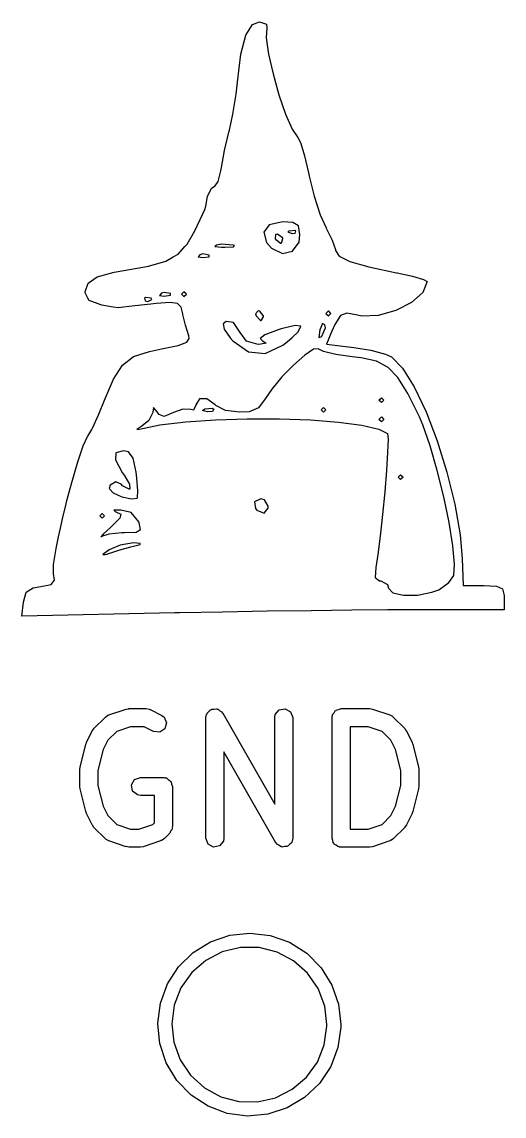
# Model space of a CAD drawing. Extents: x 59.1 to 151.1, y -119.5 to -80.2.
# Drawn here: x 59.11 to 63.12, y -106.76 to -97.68 of the extents above; entities that cross this region are included whole.
import ezdxf

# ---------------------------------------------------------------- set-up
doc = ezdxf.new("R2010")
doc.units = 0
doc.layers.add('BLACK', color=7, linetype='CONTINUOUS')

msp = doc.modelspace()

# ---------------------------------------------------------------- linework, layer by layer
at = {"layer": 'BLACK', "linetype": 'CONTINUOUS'}
for p, q in [((60.9702, -97.7862), (61.0252, -97.6987)), ((61.0252, -97.6987), (61.0841, -97.676)), ((61.0841, -97.676), (61.143, -97.6953)), ((61.1458, -97.7266), (61.1409, -97.8092)), ((61.143, -97.6953), (61.1458, -97.7266)), ((60.9292, -97.9438), (60.9702, -97.7862)), ((61.1409, -97.8092), (61.1601, -97.9437)), ((60.9003, -98.176), (60.9292, -97.9438)), ((61.1601, -97.9437), (61.1972, -98.1082)), ((60.8893, -98.277), (60.9003, -98.176)), ((61.1972, -98.1082), (61.2461, -98.2814)), ((60.8634, -98.4433), (60.8893, -98.277)), ((61.2461, -98.2814), (61.3007, -98.4415)), ((60.834, -98.576), (60.8634, -98.4433)), ((61.3007, -98.4415), (61.3548, -98.5669)), ((60.794, -98.7426), (60.8297, -98.5914)), ((60.8297, -98.5914), (60.834, -98.576)), ((61.3548, -98.5669), (61.4024, -98.6361)), ((61.4024, -98.6361), (61.4044, -98.6376)), ((61.4044, -98.6376), (61.4264, -98.6846)), ((60.7684, -98.886), (60.794, -98.7426)), ((61.4264, -98.6846), (61.4574, -98.7892)), ((61.4574, -98.7892), (61.4912, -98.9304)), ((60.7412, -99.0007), (60.7642, -98.9132)), ((60.7642, -98.9132), (60.7684, -98.886)), ((60.7152, -99.036), (60.7412, -99.0007)), ((61.4912, -98.9304), (61.4968, -98.9566)), ((61.4968, -98.9566), (61.5387, -99.1231)), ((60.6529, -99.1256), (60.6869, -99.057)), ((60.6869, -99.057), (60.7152, -99.036)), ((60.6375, -99.2062), (60.6529, -99.1256)), ((61.5387, -99.1231), (61.5889, -99.2769)), ((60.5923, -99.3173), (60.6292, -99.2338)), ((60.6292, -99.2338), (60.6375, -99.2062)), ((61.5889, -99.2769), (61.6369, -99.3853)), ((60.5404, -99.4212), (60.5923, -99.3173)), ((61.1657, -99.3596), (61.1191, -99.4212)), ((61.2772, -99.336), (61.1657, -99.3596)), ((61.3609, -99.341), (61.2772, -99.336)), ((61.408, -99.3703), (61.3609, -99.341)), ((61.4207, -99.4423), (61.408, -99.3703)), ((60.4826, -99.5207), (60.5359, -99.4301)), ((60.5359, -99.4301), (60.5404, -99.4212)), ((61.1191, -99.4212), (61.1435, -99.5068)), ((61.2167, -99.476), (61.2199, -99.4391)), ((61.2199, -99.4391), (61.2343, -99.436)), ((61.2343, -99.436), (61.2751, -99.465)), ((61.2751, -99.465), (61.2767, -99.476)), ((61.3238, -99.4214), (61.33, -99.4093)), ((61.3567, -99.436), (61.3238, -99.4214)), ((61.33, -99.4093), (61.3775, -99.4045)), ((61.3779, -99.4331), (61.3567, -99.436)), ((61.3775, -99.4045), (61.3833, -99.4093)), ((61.3833, -99.4093), (61.3779, -99.4331)), ((61.4133, -99.5043), (61.4207, -99.4423)), ((61.6369, -99.3853), (61.638, -99.3872)), ((61.638, -99.3872), (61.6894, -99.4877)), ((60.4078, -99.6034), (60.4651, -99.54)), ((60.4651, -99.54), (60.4826, -99.5207)), ((60.7267, -99.5284), (60.7142, -99.54)), ((60.7142, -99.54), (60.7695, -99.5463)), ((60.7652, -99.5222), (60.7267, -99.5284)), ((60.8667, -99.5284), (60.7652, -99.5222)), ((60.7695, -99.5463), (60.7967, -99.5467)), ((60.7967, -99.5467), (60.8695, -99.5425)), ((60.878, -99.5322), (60.8667, -99.5284)), ((60.8695, -99.5425), (60.878, -99.5322)), ((61.1435, -99.5068), (61.1831, -99.5533)), ((61.1831, -99.5533), (61.275, -99.6001)), ((61.2249, -99.488), (61.2167, -99.476)), ((61.259, -99.516), (61.2249, -99.488)), ((61.263, -99.515), (61.259, -99.516)), ((61.2767, -99.476), (61.263, -99.515)), ((61.3597, -99.58), (61.4133, -99.5043)), ((61.6894, -99.4877), (61.7158, -99.5653)), ((60.3072, -99.6611), (60.3676, -99.6264)), ((60.3676, -99.6264), (60.4078, -99.6034)), ((60.5892, -99.6087), (60.574, -99.6264)), ((60.574, -99.6264), (60.6133, -99.6328)), ((60.6123, -99.6023), (60.5892, -99.6087)), ((60.6658, -99.6118), (60.6123, -99.6023)), ((60.6133, -99.6328), (60.6652, -99.6255)), ((60.6652, -99.6255), (60.6658, -99.6118)), ((61.275, -99.6001), (61.3597, -99.58)), ((61.7158, -99.5653), (61.7167, -99.5752)), ((61.7167, -99.5752), (61.7452, -99.6202)), ((61.7452, -99.6202), (61.8348, -99.6643)), ((59.8775, -99.7532), (59.9567, -99.7397)), ((59.9567, -99.7397), (60.1629, -99.7033)), ((60.1629, -99.7033), (60.3072, -99.6611)), ((61.8348, -99.6643), (61.9918, -99.7095)), ((61.9918, -99.7095), (62.2223, -99.7582)), ((59.6598, -99.8454), (59.7364, -99.7924)), ((59.7364, -99.7924), (59.8775, -99.7532)), ((62.2223, -99.7582), (62.2267, -99.7591)), ((62.2267, -99.7591), (62.3555, -99.7872)), ((62.3555, -99.7872), (62.4457, -99.814)), ((62.4767, -99.8323), (62.4404, -99.9213)), ((62.4457, -99.814), (62.4767, -99.8323)), ((59.6367, -99.9184), (59.6598, -99.8454)), ((59.6369, -99.9263), (59.6367, -99.9184)), ((60.2923, -99.9223), (60.2692, -99.9287)), ((60.3458, -99.9318), (60.2923, -99.9223)), ((60.4567, -99.916), (60.4367, -99.936)), ((60.4767, -99.936), (60.4567, -99.916)), ((62.4404, -99.9213), (62.3461, -100.005)), ((59.6475, -99.9464), (59.6369, -99.9263)), ((59.6595, -99.9693), (59.6475, -99.9464)), ((59.6694, -99.9884), (59.6595, -99.9693)), ((59.7667, -100.025), (59.6694, -99.9884)), ((60.1359, -99.9645), (60.13, -99.9693)), ((60.13, -99.9693), (60.1355, -99.9931)), ((60.1355, -99.9931), (60.1567, -99.996)), ((60.1833, -99.9693), (60.1359, -99.9645)), ((60.1567, -99.996), (60.1896, -99.9814)), ((60.1896, -99.9814), (60.1833, -99.9693)), ((60.342, -100.005), (60.226, -100.015)), ((60.2692, -99.9287), (60.254, -99.9464)), ((60.254, -99.9464), (60.2933, -99.9528)), ((60.2933, -99.9528), (60.3452, -99.9455)), ((60.4042, -100.013), (60.342, -100.005)), ((60.3452, -99.9455), (60.3457, -99.936)), ((60.3457, -99.936), (60.3458, -99.9318)), ((60.433, -100.044), (60.4042, -100.013)), ((60.4367, -99.936), (60.4567, -99.956)), ((60.4567, -99.956), (60.4767, -99.936)), ((62.3461, -100.005), (62.2156, -100.072)), ((59.7753, -100.027), (59.7667, -100.025)), ((59.8676, -100.044), (59.7753, -100.027)), ((59.9167, -100.049), (59.8676, -100.044)), ((59.9532, -100.045), (59.9167, -100.049)), ((60.0497, -100.034), (59.9532, -100.045)), ((60.1814, -100.019), (60.0497, -100.034)), ((60.226, -100.015), (60.1814, -100.019)), ((60.4475, -100.101), (60.433, -100.044)), ((60.4486, -100.105), (60.4475, -100.101)), ((60.4671, -100.183), (60.4486, -100.105)), ((61.0743, -100.076), (61.0504, -100.101)), ((61.0504, -100.101), (61.0567, -100.116)), ((61.0859, -100.078), (61.0743, -100.076)), ((61.1007, -100.096), (61.0859, -100.078)), ((61.1167, -100.116), (61.1007, -100.096)), ((61.6567, -100.076), (61.6367, -100.096)), ((61.6367, -100.096), (61.6567, -100.116)), ((61.6767, -100.096), (61.6567, -100.076)), ((61.6567, -100.116), (61.6767, -100.096)), ((61.8101, -100.094), (61.7561, -100.114)), ((61.8976, -100.111), (61.8101, -100.094)), ((62.2156, -100.072), (62.0706, -100.113)), ((60.4694, -100.193), (60.4671, -100.183)), ((60.4964, -100.281), (60.4694, -100.193)), ((60.8081, -100.164), (60.7828, -100.183)), ((60.7828, -100.183), (60.7901, -100.226)), ((60.867, -100.171), (60.8081, -100.164)), ((60.924, -100.256), (60.867, -100.171)), ((61.0567, -100.116), (61.0926, -100.154)), ((61.0926, -100.154), (61.099, -100.156)), ((61.099, -100.156), (61.1162, -100.125)), ((61.1162, -100.125), (61.1167, -100.116)), ((61.3816, -100.196), (61.2644, -100.225)), ((61.4281, -100.203), (61.3816, -100.196)), ((61.6076, -100.181), (61.5859, -100.233)), ((61.6282, -100.191), (61.6076, -100.181)), ((61.6316, -100.216), (61.6282, -100.191)), ((61.711, -100.187), (61.6863, -100.243)), ((61.7561, -100.114), (61.711, -100.187)), ((61.9332, -100.118), (61.8976, -100.111)), ((62.0706, -100.113), (61.9332, -100.118)), ((60.5012, -100.304), (60.4964, -100.281)), ((60.7901, -100.226), (60.8418, -100.299)), ((60.9758, -100.327), (60.924, -100.256)), ((61.1288, -100.274), (61.0907, -100.304)), ((61.2403, -100.233), (61.1288, -100.274)), ((61.2644, -100.225), (61.2403, -100.233)), ((61.3544, -100.295), (61.405, -100.248)), ((61.405, -100.248), (61.4281, -100.203)), ((61.5859, -100.233), (61.5768, -100.295)), ((61.5768, -100.295), (61.6015, -100.287)), ((61.6015, -100.287), (61.6034, -100.285)), ((61.6034, -100.285), (61.6316, -100.216)), ((61.6863, -100.243), (61.6408, -100.351)), ((60.2708, -100.391), (60.4082, -100.363)), ((60.4082, -100.363), (60.4802, -100.336)), ((60.4802, -100.336), (60.5012, -100.304)), ((60.8418, -100.299), (60.8636, -100.323)), ((60.8636, -100.323), (60.994, -100.415)), ((61.0731, -100.353), (60.9758, -100.327)), ((61.0951, -100.352), (61.0731, -100.353)), ((61.0907, -100.304), (61.1103, -100.323)), ((61.14, -100.343), (61.0951, -100.352)), ((61.1103, -100.323), (61.14, -100.343)), ((61.1321, -100.428), (61.2773, -100.361)), ((61.2773, -100.361), (61.3136, -100.332)), ((61.3136, -100.332), (61.3544, -100.295)), ((61.6408, -100.351), (61.8687, -100.378)), ((61.8687, -100.378), (62.0106, -100.402)), ((59.9454, -100.526), (60.0386, -100.455)), ((60.0386, -100.455), (60.1694, -100.411)), ((60.1694, -100.411), (60.2708, -100.391)), ((60.994, -100.415), (61.1321, -100.428)), ((61.4607, -100.443), (61.3677, -100.525)), ((61.5342, -100.393), (61.4607, -100.443)), ((61.5724, -100.389), (61.5342, -100.393)), ((61.6158, -100.412), (61.5724, -100.389)), ((61.718, -100.437), (61.6158, -100.412)), ((61.8542, -100.457), (61.718, -100.437)), ((61.9288, -100.466), (61.8542, -100.457)), ((62.0556, -100.494), (61.9288, -100.466)), ((62.0106, -100.402), (62.1305, -100.435)), ((62.1305, -100.435), (62.1806, -100.457)), ((62.1806, -100.457), (62.2731, -100.55)), ((59.8709, -100.641), (59.9454, -100.526)), ((61.3677, -100.525), (61.271, -100.624)), ((62.1527, -100.544), (62.0556, -100.494)), ((62.2349, -100.628), (62.1527, -100.544)), ((62.2731, -100.55), (62.3706, -100.707)), ((59.7962, -100.816), (59.8709, -100.641)), ((61.271, -100.624), (61.1862, -100.724)), ((62.3166, -100.761), (62.2349, -100.628)), ((61.1862, -100.724), (61.1324, -100.806)), ((62.3706, -100.707), (62.4681, -100.913)), ((59.7488, -100.932), (59.7962, -100.816)), ((60.5849, -100.804), (60.5567, -100.856)), ((60.6471, -100.804), (60.5849, -100.804)), ((60.7167, -100.856), (60.6471, -100.804)), ((61.1324, -100.806), (61.0773, -100.881)), ((62.0767, -100.816), (62.0967, -100.796)), ((62.0967, -100.836), (62.0767, -100.816)), ((62.0967, -100.796), (62.1167, -100.816)), ((62.1167, -100.816), (62.0967, -100.836)), ((62.4127, -100.956), (62.3166, -100.761)), ((60.1973, -100.92), (60.1647, -100.986)), ((60.1974, -100.915), (60.1973, -100.92)), ((60.2049, -100.878), (60.1974, -100.915)), ((60.2347, -100.914), (60.2049, -100.878)), ((60.2499, -100.935), (60.2347, -100.914)), ((60.3703, -100.919), (60.2934, -100.951)), ((60.4487, -100.891), (60.3703, -100.919)), ((60.5129, -100.894), (60.4487, -100.891)), ((60.5359, -100.899), (60.5129, -100.894)), ((60.5567, -100.858), (60.5359, -100.899)), ((60.5567, -100.856), (60.5567, -100.858)), ((60.6107, -100.903), (60.6292, -100.889)), ((60.6533, -100.913), (60.6107, -100.903)), ((60.6292, -100.889), (60.6917, -100.884)), ((60.6939, -100.91), (60.6533, -100.913)), ((60.6917, -100.884), (60.7058, -100.892)), ((60.7058, -100.892), (60.6939, -100.91)), ((60.7216, -100.861), (60.7167, -100.856)), ((60.802, -100.901), (60.7216, -100.861)), ((60.9205, -100.916), (60.802, -100.901)), ((60.9984, -100.912), (60.9205, -100.916)), ((61.0773, -100.881), (60.9984, -100.912)), ((61.5967, -100.896), (61.6167, -100.876)), ((61.6167, -100.916), (61.5967, -100.896)), ((61.6167, -100.876), (61.6367, -100.896)), ((61.6367, -100.896), (61.6167, -100.916)), ((62.4681, -100.913), (62.5601, -101.154)), ((59.6959, -101.048), (59.7488, -100.932)), ((60.1647, -100.986), (60.1067, -101.031)), ((60.2934, -100.951), (60.2499, -100.935)), ((60.2568, -101.022), (60.4712, -100.996)), ((60.4712, -100.996), (60.7175, -100.979)), ((60.7175, -100.979), (60.9816, -100.971)), ((60.9816, -100.971), (61.2495, -100.972)), ((61.2495, -100.972), (61.5069, -100.981)), ((61.5069, -100.981), (61.7399, -100.998)), ((61.7399, -100.998), (61.9343, -101.024)), ((62.0767, -100.976), (62.0967, -100.956)), ((62.0967, -100.996), (62.0767, -100.976)), ((62.0967, -100.956), (62.1167, -100.976)), ((62.1167, -100.976), (62.0967, -100.996)), ((62.4413, -101.022), (62.4127, -100.956)), ((59.6576, -101.116), (59.69, -101.059)), ((59.69, -101.059), (59.6959, -101.048)), ((60.1067, -101.031), (60.064, -101.059)), ((60.064, -101.059), (60.0883, -101.058)), ((60.0883, -101.058), (60.2568, -101.022)), ((61.9343, -101.024), (62.0761, -101.057)), ((62.0761, -101.057), (62.1477, -101.094)), ((62.1477, -101.094), (62.1522, -101.139)), ((62.5022, -101.195), (62.4413, -101.022)), ((59.6196, -101.196), (59.6558, -101.119)), ((59.6558, -101.119), (59.6576, -101.116)), ((62.1522, -101.139), (62.1488, -101.247)), ((62.5615, -101.399), (62.5022, -101.195)), ((62.5601, -101.154), (62.6416, -101.414)), ((59.5742, -101.329), (59.6196, -101.196)), ((59.8901, -101.254), (59.8867, -101.313)), ((59.9542, -101.236), (59.8901, -101.254)), ((59.9969, -101.246), (59.9542, -101.236)), ((60.0334, -101.299), (59.9969, -101.246)), ((62.1488, -101.247), (62.1391, -101.399)), ((59.5243, -101.5), (59.5742, -101.329)), ((59.8867, -101.313), (59.9441, -101.418)), ((60.0584, -101.413), (60.0334, -101.299)), ((59.9441, -101.418), (59.9594, -101.44)), ((59.9594, -101.44), (60.0033, -101.515)), ((60.0651, -101.463), (60.0584, -101.413)), ((60.0739, -101.568), (60.0651, -101.463)), ((62.1391, -101.399), (62.1246, -101.578)), ((62.2367, -101.456), (62.2567, -101.436)), ((62.2567, -101.476), (62.2367, -101.456)), ((62.2567, -101.436), (62.2767, -101.456)), ((62.2767, -101.456), (62.2567, -101.476)), ((62.6154, -101.618), (62.5615, -101.399)), ((62.6416, -101.414), (62.7071, -101.679)), ((59.4822, -101.66), (59.511, -101.551)), ((59.511, -101.551), (59.5243, -101.5)), ((59.8444, -101.523), (59.8367, -101.551)), ((59.8367, -101.551), (59.8688, -101.586)), ((59.8898, -101.495), (59.8444, -101.523)), ((59.9363, -101.515), (59.8898, -101.495)), ((59.945, -101.527), (59.9363, -101.515)), ((60.0018, -101.556), (59.945, -101.527)), ((60.0074, -101.554), (60.0018, -101.556)), ((60.0033, -101.515), (60.0074, -101.554)), ((59.8688, -101.586), (59.9417, -101.618)), ((59.9417, -101.618), (60.02, -101.636)), ((60.02, -101.636), (60.0684, -101.629)), ((60.0684, -101.629), (60.0708, -101.625)), ((60.0708, -101.625), (60.0739, -101.568)), ((61.0967, -101.636), (61.0416, -101.66)), ((61.1247, -101.643), (61.0967, -101.636)), ((61.1567, -101.696), (61.1247, -101.643)), ((62.1246, -101.578), (62.1068, -101.765)), ((62.6599, -101.832), (62.6154, -101.618)), ((59.4541, -101.776), (59.4745, -101.69)), ((59.4745, -101.69), (59.4822, -101.66)), ((59.9324, -101.729), (59.8738, -101.73)), ((59.8738, -101.73), (59.8845, -101.741)), ((60.0184, -101.75), (59.9324, -101.729)), ((61.0416, -101.66), (61.0515, -101.716)), ((61.0515, -101.716), (61.0633, -101.729)), ((61.0633, -101.729), (61.1219, -101.755)), ((61.1219, -101.755), (61.1553, -101.713)), ((61.1553, -101.713), (61.1567, -101.696)), ((62.7071, -101.679), (62.7515, -101.933)), ((59.4297, -101.879), (59.4541, -101.776)), ((59.7767, -101.756), (59.7567, -101.776)), ((59.7567, -101.776), (59.7767, -101.796)), ((59.7967, -101.776), (59.7767, -101.756)), ((59.7767, -101.796), (59.7967, -101.776)), ((59.9233, -101.795), (59.8595, -101.86)), ((59.8845, -101.741), (59.8907, -101.743)), ((59.8907, -101.743), (59.9319, -101.762)), ((59.9319, -101.762), (59.9233, -101.795)), ((60.0811, -101.826), (60.0184, -101.75)), ((60.0847, -101.836), (60.0811, -101.826)), ((62.1068, -101.765), (62.0874, -101.945)), ((59.415, -101.95), (59.4297, -101.879)), ((59.8491, -101.87), (59.7865, -101.929)), ((59.8365, -101.926), (59.9418, -101.916)), ((59.8595, -101.86), (59.8491, -101.87)), ((59.9418, -101.916), (59.9634, -101.916)), ((59.9634, -101.916), (60.06, -101.912)), ((60.06, -101.912), (60.0945, -101.89)), ((60.0945, -101.89), (60.0847, -101.836)), ((62.6911, -102.025), (62.6599, -101.832)), ((59.3946, -102.049), (59.415, -101.95)), ((59.7865, -101.929), (59.7668, -101.95)), ((59.7668, -101.95), (59.7731, -101.946)), ((59.7731, -101.946), (59.8365, -101.926)), ((60.0367, -102.002), (59.9267, -102.021)), ((60.0941, -102.005), (60.0367, -102.002)), ((60.0925, -102.014), (60.0941, -102.005)), ((62.0874, -101.945), (62.0677, -102.098)), ((62.7515, -101.933), (62.7688, -102.131)), ((59.374, -102.18), (59.387, -102.097)), ((59.387, -102.097), (59.3946, -102.049)), ((59.8367, -102.06), (59.7834, -102.097)), ((59.7834, -102.097), (59.8017, -102.099)), ((59.8017, -102.099), (59.8167, -102.094)), ((59.8167, -102.094), (59.9151, -102.063)), ((59.9267, -102.021), (59.8367, -102.06)), ((59.9151, -102.063), (60.0167, -102.035)), ((60.0167, -102.035), (60.0925, -102.014)), ((62.0677, -102.098), (62.0499, -102.206)), ((62.7052, -102.177), (62.6911, -102.025)), ((59.3726, -102.254), (59.374, -102.18)), ((62.6982, -102.271), (62.7052, -102.177)), ((62.7688, -102.131), (62.7767, -102.356)), ((59.3813, -102.311), (59.3726, -102.254)), ((62.0499, -102.206), (62.0445, -102.288)), ((62.6579, -102.331), (62.6982, -102.271)), ((59.1457, -102.409), (59.2044, -102.373)), ((59.2044, -102.373), (59.2668, -102.363)), ((59.2668, -102.363), (59.3543, -102.348)), ((59.3543, -102.348), (59.3813, -102.311)), ((62.0445, -102.288), (62.0801, -102.315)), ((62.0801, -102.315), (62.092, -102.316)), ((62.092, -102.316), (62.148, -102.346)), ((62.148, -102.346), (62.1567, -102.376)), ((62.1567, -102.376), (62.1914, -102.415)), ((62.574, -102.39), (62.6579, -102.331)), ((62.7767, -102.356), (62.9467, -102.356)), ((62.9467, -102.356), (63.0538, -102.361)), ((63.0538, -102.361), (63.1031, -102.384)), ((59.1234, -102.493), (59.1457, -102.409)), ((62.1914, -102.415), (62.2794, -102.435)), ((62.2794, -102.435), (62.3959, -102.434)), ((62.3959, -102.434), (62.5166, -102.411)), ((62.5166, -102.411), (62.574, -102.39)), ((63.1031, -102.384), (63.1164, -102.437)), ((63.1164, -102.437), (63.1167, -102.456)), ((63.1167, -102.456), (63.1167, -102.556)), ((59.1101, -102.609), (59.1234, -102.493)), ((62.1483, -102.557), (61.8518, -102.56)), ((62.3832, -102.556), (62.1483, -102.557)), ((63.1167, -102.556), (62.3832, -102.556)), ((60.3799, -102.583), (59.1101, -102.609)), ((60.4188, -102.582), (60.3799, -102.583)), ((60.7773, -102.575), (60.4188, -102.582)), ((61.1479, -102.569), (60.7773, -102.575)), ((61.5122, -102.564), (61.1479, -102.569)), ((61.8518, -102.56), (61.5122, -102.564)), ((59.7089, -103.542), (59.8041, -103.447)), ((59.8041, -103.447), (59.8254, -103.432)), ((59.8254, -103.432), (59.8299, -103.432)), ((59.8299, -103.432), (59.8334, -103.429)), ((59.8334, -103.429), (59.9763, -103.381)), ((59.9763, -103.381), (59.9985, -103.378)), ((59.9985, -103.378), (60, -103.377)), ((60, -103.377), (60.1429, -103.377)), ((60.1429, -103.377), (60.1685, -103.382)), ((60.1685, -103.382), (60.1719, -103.385)), ((60.1719, -103.385), (60.1764, -103.385)), ((60.1764, -103.385), (60.2716, -103.433)), ((60.2716, -103.433), (60.2926, -103.448)), ((60.2926, -103.448), (60.313, -103.496)), ((60.6393, -103.452), (60.6438, -103.427)), ((60.6393, -104.452), (60.6393, -103.452)), ((60.6438, -103.427), (60.6483, -103.421)), ((60.6483, -103.421), (60.6495, -103.415)), ((60.6495, -103.415), (60.6644, -103.402)), ((60.6644, -103.402), (60.6768, -103.387)), ((60.6768, -103.387), (60.6836, -103.386)), ((60.6836, -103.386), (60.6889, -103.382)), ((60.6889, -103.382), (60.7083, -103.382)), ((60.7083, -103.382), (60.7273, -103.379)), ((60.7273, -103.379), (60.7333, -103.382)), ((60.7333, -103.382), (60.7402, -103.382)), ((60.7402, -103.382), (60.755, -103.395)), ((60.755, -103.395), (60.7717, -103.404)), ((60.7717, -103.404), (60.7741, -103.411)), ((60.7741, -103.411), (60.7794, -103.415)), ((60.7794, -103.415), (61.2107, -104.17)), ((61.2107, -103.452), (61.2152, -103.427)), ((61.2107, -104.17), (61.2107, -103.452)), ((61.2152, -103.427), (61.2482, -103.387)), ((61.2482, -103.387), (61.2987, -103.379)), ((61.2987, -103.379), (61.3432, -103.404)), ((61.3432, -103.404), (61.3607, -103.452)), ((61.3607, -103.452), (61.3607, -104.452)), ((61.6869, -103.452), (61.6886, -103.443)), ((61.6869, -104.452), (61.6869, -103.452)), ((61.688, -103.439), (61.6897, -103.436)), ((61.6886, -103.443), (61.688, -103.439)), ((61.6897, -103.436), (61.6914, -103.427)), ((61.6914, -103.427), (61.704, -103.412)), ((61.704, -103.412), (61.7137, -103.395)), ((61.7137, -103.395), (61.7201, -103.393)), ((61.7201, -103.393), (61.7244, -103.387)), ((61.7244, -103.387), (61.7436, -103.384)), ((61.7436, -103.384), (61.7619, -103.377)), ((61.7619, -103.377), (62, -103.377)), ((62, -103.377), (62.0221, -103.381)), ((62.0221, -103.381), (62.0237, -103.381)), ((62.0237, -103.381), (62.1666, -103.429)), ((62.1666, -103.429), (62.1895, -103.441)), ((62.1895, -103.441), (62.1918, -103.445)), ((62.1918, -103.445), (62.1959, -103.447)), ((62.1959, -103.447), (62.2911, -103.542)), ((59.6948, -103.562), (59.7082, -103.544)), ((59.7082, -103.544), (59.7089, -103.542)), ((60.0122, -103.527), (59.8977, -103.566)), ((60.1252, -103.527), (60.0122, -103.527)), ((60.2046, -103.567), (60.1252, -103.527)), ((60.2983, -103.545), (60.2555, -103.573)), ((60.313, -103.496), (60.2983, -103.545)), ((61.8369, -103.527), (61.8369, -104.377)), ((61.9878, -103.527), (61.8369, -103.527)), ((62.1023, -103.566), (61.9878, -103.527)), ((62.2911, -103.542), (62.304, -103.561)), ((59.6472, -103.657), (59.6948, -103.562)), ((59.8235, -103.64), (59.785, -103.717)), ((59.8977, -103.566), (59.8235, -103.64)), ((60.2555, -103.573), (60.2046, -103.567)), ((62.1765, -103.64), (62.1023, -103.566)), ((62.2149, -103.717), (62.1765, -103.64)), ((62.304, -103.561), (62.3052, -103.562)), ((62.3052, -103.562), (62.3528, -103.657)), ((59.5939, -103.863), (59.6415, -103.672)), ((59.6415, -103.672), (59.6468, -103.66)), ((59.6468, -103.66), (59.6472, -103.657)), ((59.785, -103.717), (59.7417, -103.89)), ((61.2206, -104.49), (60.7893, -103.735)), ((60.7893, -103.735), (60.7893, -104.452)), ((62.2583, -103.89), (62.2149, -103.717)), ((62.3528, -103.657), (62.3565, -103.669)), ((62.3565, -103.669), (62.3585, -103.672)), ((62.3585, -103.672), (62.4061, -103.863)), ((59.5917, -103.881), (59.5943, -103.866)), ((59.5917, -104.024), (59.5917, -103.881)), ((59.5943, -103.866), (59.5939, -103.863)), ((59.7417, -103.89), (59.7417, -104.015)), ((62.2583, -104.015), (62.2583, -103.89)), ((62.4061, -103.863), (62.4071, -103.878)), ((62.4071, -103.878), (62.4083, -103.881)), ((62.4083, -103.881), (62.4083, -104.024)), ((60.0214, -104.011), (60.047, -103.966)), ((60.0303, -104.061), (60.0214, -104.011)), ((60.047, -103.966), (60.0952, -103.949)), ((60.0952, -103.949), (60.2857, -103.949)), ((60.2857, -103.949), (60.2955, -103.951)), ((60.2955, -103.951), (60.2987, -103.95)), ((60.2987, -103.95), (60.3016, -103.952)), ((60.3016, -103.952), (60.3114, -103.953)), ((60.3114, -103.953), (60.3263, -103.966)), ((60.3263, -103.966), (60.3432, -103.976)), ((60.3432, -103.976), (60.3455, -103.982)), ((60.3455, -103.982), (60.3507, -103.986)), ((60.3507, -103.986), (60.354, -104.005)), ((60.354, -104.005), (60.3607, -104.024)), ((59.5929, -104.027), (59.5917, -104.024)), ((59.5939, -104.042), (59.5929, -104.027)), ((59.6415, -104.232), (59.5939, -104.042)), ((59.7417, -104.015), (59.785, -104.188)), ((60.0696, -104.094), (60.0303, -104.061)), ((60.0952, -104.099), (60.0696, -104.094)), ((60.2107, -104.099), (60.0952, -104.099)), ((60.2107, -104.326), (60.2107, -104.099)), ((60.3607, -104.024), (60.3607, -104.357)), ((62.2149, -104.188), (62.2583, -104.015)), ((62.4061, -104.042), (62.3585, -104.232)), ((62.4083, -104.024), (62.4057, -104.039)), ((62.4057, -104.039), (62.4061, -104.042)), ((59.785, -104.188), (59.8235, -104.265)), ((62.1765, -104.265), (62.2149, -104.188)), ((59.6435, -104.235), (59.6415, -104.232)), ((59.6472, -104.248), (59.6435, -104.235)), ((59.6948, -104.343), (59.6472, -104.248)), ((59.8235, -104.265), (59.8977, -104.339)), ((62.1023, -104.339), (62.1765, -104.265)), ((62.3528, -104.248), (62.3052, -104.343)), ((62.3532, -104.244), (62.3528, -104.248)), ((62.3585, -104.232), (62.3532, -104.244)), ((59.696, -104.344), (59.6948, -104.343)), ((59.7089, -104.363), (59.696, -104.344)), ((59.8041, -104.458), (59.7089, -104.363)), ((59.8977, -104.339), (60.0122, -104.377)), ((60.0831, -104.377), (60.1976, -104.339)), ((60.1976, -104.339), (60.2107, -104.326)), ((60.359, -104.367), (60.3562, -104.383)), ((60.3604, -104.364), (60.359, -104.367)), ((60.3607, -104.357), (60.3599, -104.362)), ((60.3599, -104.362), (60.3604, -104.364)), ((61.9878, -104.377), (62.1023, -104.339)), ((62.2911, -104.363), (62.1959, -104.458)), ((62.2918, -104.361), (62.2911, -104.363)), ((62.3052, -104.343), (62.2918, -104.361)), ((59.8082, -104.46), (59.8041, -104.458)), ((59.8105, -104.464), (59.8082, -104.46)), ((59.8334, -104.476), (59.8105, -104.464)), ((60.0122, -104.377), (60.0831, -104.377)), ((60.2911, -104.458), (60.2698, -104.473)), ((60.3387, -104.41), (60.2911, -104.458)), ((60.3457, -104.395), (60.3387, -104.41)), ((60.3562, -104.383), (60.3457, -104.395)), ((60.6568, -104.501), (60.6393, -104.452)), ((60.7893, -104.452), (60.7848, -104.478)), ((61.3607, -104.452), (61.3562, -104.478)), ((61.6936, -104.471), (61.6869, -104.452)), ((61.8369, -104.377), (61.9878, -104.377)), ((62.1959, -104.458), (62.1746, -104.473)), ((59.9763, -104.524), (59.8334, -104.476)), ((59.9779, -104.523), (59.9763, -104.524)), ((60, -104.527), (59.9779, -104.523)), ((60.0952, -104.527), (60, -104.527)), ((60.0968, -104.527), (60.0952, -104.527)), ((60.119, -104.524), (60.0968, -104.527)), ((60.2618, -104.476), (60.119, -104.524)), ((60.2653, -104.473), (60.2618, -104.476)), ((60.2698, -104.473), (60.2653, -104.473)), ((60.7013, -104.526), (60.6568, -104.501)), ((60.7518, -104.517), (60.7013, -104.526)), ((60.7848, -104.478), (60.7518, -104.517)), ((61.2259, -104.494), (61.2206, -104.49)), ((61.2283, -104.501), (61.2259, -104.494)), ((61.245, -104.51), (61.2283, -104.501)), ((61.2597, -104.523), (61.245, -104.51)), ((61.2667, -104.523), (61.2597, -104.523)), ((61.2727, -104.526), (61.2667, -104.523)), ((61.2917, -104.523), (61.2727, -104.526)), ((61.3111, -104.523), (61.2917, -104.523)), ((61.3164, -104.519), (61.3111, -104.523)), ((61.3232, -104.517), (61.3164, -104.519)), ((61.3356, -104.503), (61.3232, -104.517)), ((61.3505, -104.49), (61.3356, -104.503)), ((61.3517, -104.483), (61.3505, -104.49)), ((61.3562, -104.478), (61.3517, -104.483)), ((61.697, -104.49), (61.6936, -104.471)), ((61.7021, -104.494), (61.697, -104.49)), ((61.7045, -104.501), (61.7021, -104.494)), ((61.7213, -104.51), (61.7045, -104.501)), ((61.7363, -104.523), (61.7213, -104.51)), ((61.746, -104.525), (61.7363, -104.523)), ((61.7489, -104.526), (61.746, -104.525)), ((61.7522, -104.526), (61.7489, -104.526)), ((61.7619, -104.527), (61.7522, -104.526)), ((62, -104.527), (61.7619, -104.527)), ((62.0015, -104.527), (62, -104.527)), ((62.0237, -104.524), (62.0015, -104.527)), ((62.1666, -104.476), (62.0237, -104.524)), ((62.1701, -104.473), (62.1666, -104.476)), ((62.1746, -104.473), (62.1701, -104.473)), ((60.6764, -105.312), (60.8368, -105.258)), ((60.8368, -105.258), (61.0053, -105.24)), ((61.0053, -105.24), (61.1735, -105.26)), ((61.1735, -105.26), (61.3332, -105.317)), ((60.5321, -105.401), (60.6764, -105.312)), ((60.9259, -105.36), (60.7753, -105.396)), ((61.0808, -105.36), (60.9259, -105.36)), ((61.231, -105.398), (61.0808, -105.36)), ((61.3332, -105.317), (61.4762, -105.408)), ((60.411, -105.52), (60.5321, -105.401)), ((60.7753, -105.396), (60.6376, -105.467)), ((61.3679, -105.471), (61.231, -105.398)), ((61.4762, -105.408), (61.5956, -105.528)), ((60.3193, -105.662), (60.411, -105.52)), ((60.6376, -105.467), (60.5209, -105.569)), ((61.4836, -105.574), (61.3679, -105.471)), ((61.5956, -105.528), (61.6854, -105.672)), ((60.5209, -105.569), (60.4318, -105.695)), ((61.5713, -105.701), (61.4836, -105.574)), ((60.2613, -105.821), (60.3193, -105.662)), ((60.4318, -105.695), (60.3756, -105.84)), ((61.6261, -105.846), (61.5713, -105.701)), ((61.6854, -105.672), (61.7411, -105.832)), ((60.2401, -105.989), (60.2613, -105.821)), ((60.3756, -105.84), (60.3553, -105.993)), ((61.6447, -106), (61.6261, -105.846)), ((61.7411, -105.832), (61.76, -106)), ((60.2405, -105.993), (60.2401, -105.989)), ((60.2566, -106.158), (60.2405, -105.993)), ((60.3553, -105.993), (60.3723, -106.147)), ((61.6446, -106.014), (61.6447, -106)), ((61.76, -106), (61.7597, -106.021)), ((61.6227, -106.167), (61.6446, -106.014)), ((61.7597, -106.021), (61.7361, -106.189)), ((60.3101, -106.319), (60.2566, -106.158)), ((60.3723, -106.147), (60.4256, -106.293)), ((61.565, -106.311), (61.6227, -106.167)), ((61.7361, -106.189), (61.676, -106.347)), ((60.3979, -106.464), (60.3101, -106.319)), ((60.4256, -106.293), (60.512, -106.421)), ((61.4746, -106.436), (61.565, -106.311)), ((61.676, -106.347), (61.5822, -106.489)), ((60.5156, -106.586), (60.3979, -106.464)), ((60.512, -106.421), (60.6265, -106.526)), ((61.3568, -106.537), (61.4746, -106.436)), ((60.6265, -106.526), (60.7627, -106.599)), ((61.2184, -106.607), (61.3568, -106.537)), ((61.5822, -106.489), (61.4595, -106.605)), ((60.6573, -106.678), (60.5156, -106.586)), ((60.7627, -106.599), (60.9125, -106.639)), ((60.9125, -106.639), (61.0674, -106.641)), ((61.0674, -106.641), (61.2184, -106.607)), ((61.4595, -106.605), (61.314, -106.692)), ((60.8161, -106.737), (60.6573, -106.678)), ((60.9841, -106.76), (60.8161, -106.737)), ((61.314, -106.692), (61.1528, -106.744)), ((61.1528, -106.744), (60.9841, -106.76))]:
    msp.add_line(p, q, dxfattribs=at)

doc.saveas('drawing.dxf')
